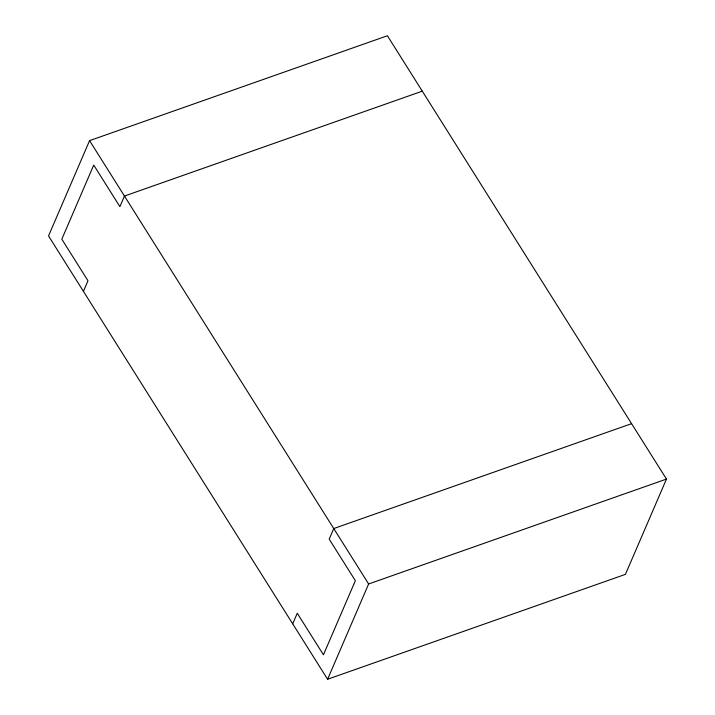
<?xml version="1.0" encoding="UTF-8"?>
<svg xmlns="http://www.w3.org/2000/svg" width="715" height="715" viewBox="0 0 715 715"><rect width="100%" height="100%" fill="white"/><g stroke="black" fill="none" stroke-linecap="round" stroke-linejoin="round"><path stroke-width="1.07" d="M89.572 140.641L48.531 235.923L327.595 679.25L625.428 574.36L666.469 479.077L387.405 35.75L89.572 140.641L368.636 583.967L327.595 679.25M83.414 291.336L87.972 280.754L61.812 239.185L93.728 165.076L119.888 206.644L124.455 196.053L422.288 91.163M292.712 623.837L297.27 613.247L323.439 654.806L355.355 580.696L329.195 539.137L333.753 528.546L631.586 423.664M368.636 583.967L666.469 479.077"/></g></svg>
